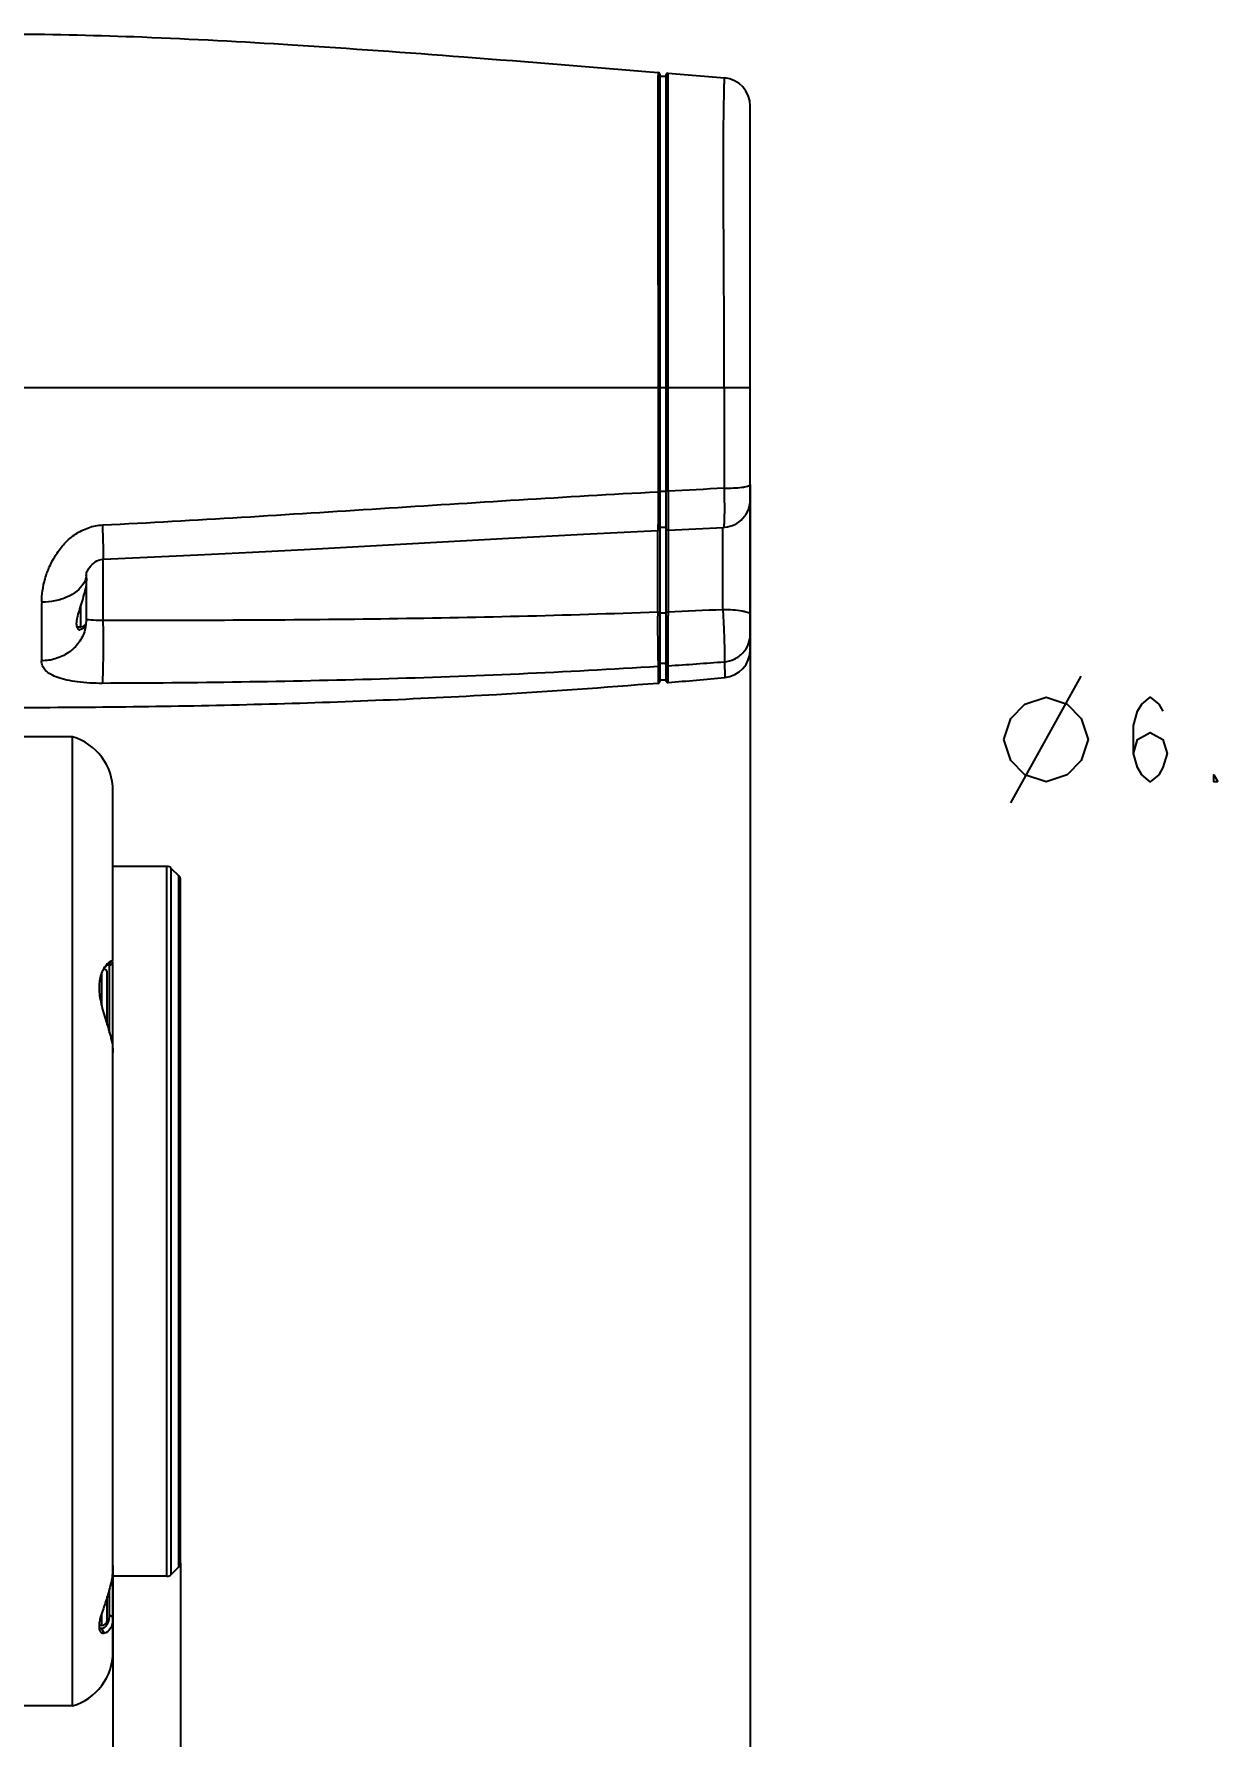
# Model space of a CAD drawing. Header units: millimetres. Extents: x 0 to 1173, y -4 to 841.
# Drawn here: x 387.3 to 471.3, y 617.7 to 738.6 of the extents above; entities that cross this region are included whole.
import ezdxf

# ---------------------------------------------------------------- set-up
doc = ezdxf.new("R2010")
doc.units = ezdxf.units.MM
doc.header["$LTSCALE"] = 65.395
doc.layers.get('0').update_dxf_attribs({"linetype": 'CONTINUOUS'})
doc.layers.add('ALL_NOTES', color=7, linetype='CONTINUOUS')
doc.layers.add('DRAFT_DIMS', color=7, linetype='CONTINUOUS')
doc.styles.get("Standard").update_dxf_attribs({"font": 'txt', "width": 0.8})
doc.dimstyles.new('DIMSTYLE_12', dxfattribs={"dimtxt": 6, "dimasz": 9, "dimexe": 0.5, "dimexo": 0, "dimgap": 1.5, "dimtad": 1, "dimlfac": 1.25, "dimzin": 0, "dimdsep": 46, "dimtxsty": 'Standard', "dimblk": '_FILLED', "dimblk1": '_FILLED', "dimblk2": '_FILLED', "dimcen": 0.09, "dimadec": 0, "dimazin": 0, "dimtp": 0.01, "dimtm": 0.01, "dimtfac": 1, "dimtofl": 0, "dimtmove": 0, "dimatfit": 3, "dimldrblk": '_FILLED', "dimfxl": 0, "dimtolj": 1, "dimtzin": 0, "dimarcsym": 0})

# ---------------------------------------------------------------- blocks, each defined once
blk = doc.blocks.new('_FILLED')
at = {"color": 0, "linetype": 'ByBlock'}
blk.add_solid([(0, 0), (-1, 0.167), (-1, -0.167)], dxfattribs=at)
blk = doc.blocks.new('*D18')
at = {"layer": 'DRAFT_DIMS', "color": 2, "linetype": 'Continuous'}
for p, q in [((438.15, 706.61), (438.15, 605.91)), ((397.71, 630.08), (397.71, 605.91)), ((397.71, 606.41), (417.93, 606.41)), ((438.15, 606.41), (417.93, 606.41))]:
    blk.add_line(p, q, dxfattribs=at)
at = {"layer": 'DRAFT_DIMS', "color": 2, "linetype": 'Continuous', "xscale": 9, "yscale": 9, "zscale": 9, "rotation": 180}
blk.add_blockref('_FILLED', (397.71, 606.41), dxfattribs=at)
at = {"layer": 'DRAFT_DIMS', "color": 2, "linetype": 'Continuous', "xscale": 9, "yscale": 9, "zscale": 9}
blk.add_blockref('_FILLED', (438.15, 606.41), dxfattribs=at)
blk = doc.blocks.new('*D19')
at = {"layer": 'DRAFT_DIMS', "color": 2, "linetype": 'Continuous'}
for p, q in [((392.91, 629.87), (392.91, 605.91)), ((397.71, 630.08), (397.71, 605.91)), ((392.91, 606.41), (357.35, 606.41)), ((357.35, 606.41), (395.31, 606.41)), ((409.71, 606.41), (395.31, 606.41)), ((397.71, 606.41), (409.71, 606.41))]:
    blk.add_line(p, q, dxfattribs=at)
at = {"layer": 'DRAFT_DIMS', "color": 2, "linetype": 'Continuous', "xscale": 9, "yscale": 9, "zscale": 9}
blk.add_blockref('_FILLED', (392.91, 606.41), dxfattribs=at)
at = {"layer": 'DRAFT_DIMS', "color": 2, "linetype": 'Continuous', "xscale": 9, "yscale": 9, "zscale": 9, "rotation": 180}
blk.add_blockref('_FILLED', (397.71, 606.41), dxfattribs=at)

msp = doc.modelspace()

# ---------------------------------------------------------------- linework, layer by layer
at = {"color": 7, "linetype": 'Continuous'}
for p, q in [((431.6043, 735.8704), (431.6005, 735.4629)), ((431.6005, 735.4629), (431.6025, 706.1065)), ((431.7511, 692.6627), (431.7511, 735.7109)), ((431.7511, 735.6182), (432.1511, 735.6182)), ((432.1511, 735.6513), (432.1511, 692.7227)), ((432.3225, 706.1455), (432.3243, 735.8108)), ((432.3243, 735.8108), (436.3171, 735.4789)), ((438.1511, 694.9087), (438.1511, 733.4858)), ((438.1511, 713.4912), (382.9753, 713.4912)), ((431.6025, 706.1065), (431.6029, 705.8416)), ((431.7511, 706.1475), (432.1511, 706.1475)), ((431.7511, 703.599), (432.1511, 703.599)), ((432.319, 703.3869), (436.2431, 703.5734)), ((436.2035, 697.7562), (436.2035, 703.5716)), ((431.5953, 697.5603), (431.5953, 703.3514)), ((432.3153, 703.3869), (432.3153, 697.5884)), ((392.1997, 701.3224), (392.1997, 696.9766)), ((391.0304, 700.2851), (391.0311, 700.289)), ((391.0311, 700.3067), (391.0311, 700.3098)), ((391.0311, 699.9695), (391.0311, 700.2851)), ((391.0311, 696.9114), (391.0311, 699.6082)), ((390.6311, 696.5114), (390.6311, 698.069)), ((431.5953, 697.5603), (431.5954, 697.5238)), ((431.5954, 697.5238), (431.5961, 697.2744)), ((432.3153, 697.5537), (432.3153, 697.5884)), ((390.3439, 696.5114), (390.6311, 696.5114)), ((431.7511, 697.512), (432.1511, 697.512)), ((431.6037, 694.1219), (431.6032, 693.7693)), ((431.7511, 693.9463), (432.1511, 693.9463)), ((436.3207, 694.0378), (436.3351, 692.9172)), ((431.6034, 693.7019), (431.6038, 692.5032)), ((431.7511, 692.7554), (432.1511, 692.7554)), ((432.3241, 692.5632), (432.3241, 693.7495)), ((390.0452, 688.7114), (386.5911, 688.7114)), ((390.0452, 619.9114), (390.0452, 688.7114)), ((392.9111, 672.7791), (392.9111, 684.875)), ((396.7454, 679.5114), (392.9111, 679.5114)), ((396.7454, 629.1114), (396.7454, 679.511)), ((397.0283, 679.3943), (397.0283, 629.2286)), ((397.0283, 679.3943), (397.594, 678.8286)), ((397.594, 629.7943), (397.594, 678.8286)), ((397.7111, 630.0774), (397.7111, 678.5455)), ((392.599, 672.5114), (392.8344, 672.779)), ((392.9111, 672.6579), (392.6711, 672.4237)), ((392.6711, 667.6893), (392.6711, 672.4237)), ((392.9111, 623.7475), (392.9111, 672.6579)), ((392.1111, 669.5993), (392.1111, 671.9541)), ((392.5111, 668.2341), (392.5111, 671.9114)), ((396.7454, 629.1114), (392.9111, 629.1114)), ((397.0283, 629.2286), (397.594, 629.7943)), ((392.5111, 626.0236), (392.5111, 627.6777)), ((392.6711, 626.3762), (392.6711, 628.2306)), ((392.1111, 625.6235), (392.1111, 626.4695)), ((392.6711, 626.3766), (392.9111, 626.2001)), ((392.1111, 625.6235), (391.9212, 625.6235)), ((392.0837, 625.4235), (392.2862, 625.0684)), ((390.0452, 619.9114), (386.5911, 619.9114))]:
    msp.add_line(p, q, dxfattribs=at)
for points in [[(436.2431, 703.5734), (436.3449, 703.5807), (436.5285, 703.6072), (436.7078, 703.6503), (436.8813, 703.7093), (437.0495, 703.7844), (437.2102, 703.8747), (437.3613, 703.979), (437.5028, 704.0972), (437.6328, 704.2279), (437.7497, 704.3694), (437.8536, 704.5217), (437.9429, 704.6828), (438.0168, 704.8507), (438.0753, 705.0257), (438.1175, 705.2061), (438.1428, 705.3888), (438.1511, 705.5713)], [(392.2462, 701.3224), (395.3305, 701.4546), (398.9445, 701.6237), (402.8183, 701.8181), (406.9368, 702.0349), (420.998, 702.8011)], [(420.998, 702.8011), (426.3037, 703.0827), (431.5991, 703.3515)], [(431.599, 703.3515), (431.6089, 703.3523), (431.6371, 703.3581), (431.6642, 703.369), (431.689, 703.3848), (431.7101, 703.4044), (431.7276, 703.4279), (431.7408, 703.4547), (431.7486, 703.4831), (431.7511, 703.5113)], [(432.1511, 703.5467), (432.1538, 703.5173), (432.1623, 703.4879), (432.1765, 703.4602), (432.1954, 703.4362)], [(432.1954, 703.4362), (432.218, 703.4166), (432.2445, 703.4012), (432.2732, 703.3912), (432.3028, 703.3869), (432.3189, 703.3869)], [(391.181, 700.6339), (391.2527, 700.7393), (391.341, 700.8487), (391.44, 700.9518), (391.5467, 701.0447), (391.6589, 701.1255), (391.7703, 701.1906), (391.877, 701.2401), (391.9796, 701.2766), (392.0789, 701.3018), (392.1752, 701.317), (392.2462, 701.3224)], [(391.0311, 700.289), (391.034, 700.304), (391.0432, 700.3395), (391.0604, 700.3913), (391.0875, 700.4585)], [(391.0875, 700.4585), (391.127, 700.5398), (391.181, 700.6339)]]:
    msp.add_lwpolyline(points, dxfattribs=at)
for centre, radius, start, end in [((431.5911, 735.7109), 0.16, 0.000005, 85.269137), ((432.3111, 735.6513), 0.16, 85.262369, 180.000006), ((436.1511, 733.4858), 2, 0.000051, 85.240443), ((483.0866, -232.4588), 939.9761, 92.8534484, 93.0958072), ((375.034, 703.9544), 56.5695, 359.506262, 359.824758), ((389.713, 700.3073), 1.3181, 352.094223, 359.974035), ((410.4218, 1250.164), 553.0091, 272.268921, 272.672139), ((547.945, 697.7284), 115.6298, 180.086556, 180.201866), ((390.6311, 696.9114), 0.4, 270, 359.998102), ((388.316, 697.0312), 2.7155, 343.763644, 349.110704), ((388.3264, 697.0293), 2.705, 349.107705, 354.492856), ((388.3538, 697.0264), 2.6774, 354.49874, 355.79075), ((-457.8247, 693.5455), 889.4286, 0.0371307, 0.2402116), ((-417.5917, 693.6319), 849.9156, 0.0079281, 0.2486952), ((407.0653, 1071.8369), 378.9302, 273.822066, 274.427941), ((436.1511, 694.9087), 2, 275.278008, 359.999998), ((440.8664, 693.7588), 9.2632, 179.93534, 180.352185), ((432.3111, 692.7227), 0.16, 180, 274.660384), ((391.4071, 1179.1006), 488.2549, 274.807174, 275.279685), ((431.5911, 692.6627), 0.16, 274.567324, 360), ((388.9111, 684.8756), 4, 0, 73.529436), ((396.7454, 679.1114), 0.4, 45, 90), ((397.3111, 678.5457), 0.4, 0, 45), ((392.1111, 671.9114), 0.4, 0, 66.673442), ((393.7916, 671.3811), 1.7676, 142.610508, 143.686749), ((397.3111, 630.0771), 0.4, 315, 360), ((396.7454, 629.5114), 0.4, 270, 315), ((391.2244, 626.3536), 1.4456, 347.303409, 353.907685), ((391.0418, 626.3734), 1.6293, 353.898329, 0.098286), ((392.0783, 625.7185), 0.2944, 238.598856, 257.749415), ((392.1111, 626.0235), 0.4, 270, 360), ((388.9111, 623.7473), 4, 286.470564, 360)]:
    msp.add_arc(centre, radius, start, end, dxfattribs=at)
for points, knots in [([(385.7515, 738.5965), (388.8332, 738.5885), (395.4723, 738.419), (406.1656, 737.8385), (418.3672, 736.9565), (427.0137, 736.2503), (431.6043, 735.8704)], [0, 0, 0, 0, 0.20122381, 0.43353613, 0.69922062, 1, 1, 1, 1]), ([(436.2918, 713.4912), (436.2927, 715.1992), (436.292, 718.5968), (436.2772, 722.8055), (436.2523, 726.0546), (436.2387, 728.2576), (436.2375, 730.1607), (436.2496, 731.7004), (436.2676, 732.8789), (436.2833, 733.7497), (436.296, 734.3794), (436.3051, 734.8248), (436.3109, 735.102), (436.3134, 735.2615), (436.3156, 735.3438), (436.3148, 735.4019), (436.3191, 735.446), (436.3134, 735.4633), (436.3194, 735.4788), (436.3171, 735.4789)], [0, 0, 0, 0, 0.23303563, 0.46354211, 0.57421329, 0.67634626, 0.7641074, 0.8338706, 0.88641384, 0.92491369, 0.95269801, 0.97234266, 0.985715, 0.99048483, 0.99415623, 0.99684457, 0.99865566, 0.99967841, 1, 1, 1, 1]), ([(436.2918, 713.4912), (436.2918, 712.9025), (436.2918, 710.5227), (436.292, 708.1429), (436.2932, 706.3519)], [0, 0, 0, 0, 0.24739426, 1, 1, 1, 1]), ([(392.1816, 703.7474), (395.4713, 703.9071), (402.0461, 704.2886), (415.1833, 705.1243), (425.0339, 705.7505), (431.6025, 706.1065)], [0, 0, 0, 0, 0.25019924, 0.50028072, 1, 1, 1, 1]), ([(431.6025, 706.1065), (431.6379, 706.1068), (431.688, 706.1089), (431.7316, 706.1177), (431.7511, 706.124), (431.7511, 706.1284)], [0, 0, 0, 0, 0.69880294, 0.91284261, 1, 1, 1, 1]), ([(432.3225, 706.1455), (432.2823, 706.1452), (432.2247, 706.1467), (432.1751, 706.1557), (432.1511, 706.162), (432.1511, 706.1673)], [0, 0, 0, 0, 0.68984386, 0.90902608, 1, 1, 1, 1]), ([(432.3225, 706.1455), (432.3229, 705.9598), (432.3236, 705.5987), (432.324, 705.0787), (432.3242, 704.6068), (432.324, 704.1984), (432.3237, 703.9036), (432.3226, 703.7097), (432.3228, 703.5969), (432.32, 703.5113), (432.3241, 703.4428), (432.3149, 703.4139), (432.3232, 703.3871), (432.3189, 703.3869)], [0, 0, 0, 0, 0.20199889, 0.39264171, 0.5655187, 0.71519148, 0.83681276, 0.88586383, 0.92651017, 0.95845399, 0.98146267, 0.99533811, 1, 1, 1, 1]), ([(436.2932, 706.3519), (436.2975, 706.1653), (436.3046, 705.8026), (436.3108, 705.28), (436.3119, 704.8054), (436.3081, 704.3939), (436.2997, 704.0595), (436.2883, 703.8326), (436.2764, 703.6992), (436.2668, 703.6325), (436.2591, 703.5962), (436.249, 703.5737), (436.2431, 703.5734)], [0, 0, 0, 0, 0.20092098, 0.39065357, 0.56282369, 0.71207459, 0.8335761, 0.92348826, 0.95570722, 0.97911915, 0.99366331, 1, 1, 1, 1]), ([(436.2932, 706.3519), (436.5186, 706.354), (436.9366, 706.3671), (437.4309, 706.4071), (437.758, 706.4548), (437.9368, 706.4919), (438.0603, 706.531), (438.1252, 706.5654), (438.1412, 706.5862)], [0, 0, 0, 0, 0.35987314, 0.66784712, 0.79085345, 0.88829991, 0.95800967, 1, 1, 1, 1]), ([(431.6029, 705.8416), (431.6033, 705.6341), (431.6043, 704.9473), (431.6049, 704.2606), (431.6033, 703.7814)], [0, 0, 0, 0, 0.30225349, 1, 1, 1, 1]), ([(387.8512, 698.2596), (387.8499, 698.5334), (387.8971, 699.1002), (388.0841, 699.9559), (388.3993, 700.8259), (388.8658, 701.6683), (389.4535, 702.4718), (390.2366, 703.1282), (391.1568, 703.5871), (391.8387, 703.7427), (392.1816, 703.7474)], [0, 0, 0, 0, 0.1074202, 0.22212723, 0.34290579, 0.46902088, 0.59894735, 0.73130382, 0.86545525, 1, 1, 1, 1]), ([(392.2462, 701.3224), (392.2504, 701.3226), (392.2464, 701.3479), (392.2528, 701.3761), (392.2501, 701.4421), (392.2508, 701.5252), (392.2486, 701.6346), (392.2451, 701.821), (392.2378, 702.0986), (392.2266, 702.4718), (392.213, 702.8837), (392.1979, 703.3131), (392.1871, 703.6029), (392.1816, 703.7474)], [0, 0, 0, 0, 0.00511071, 0.02025073, 0.04548024, 0.08070673, 0.12568669, 0.17971803, 0.31168546, 0.46869332, 0.64151099, 0.82117217, 1, 1, 1, 1]), ([(431.6014, 703.4669), (431.6011, 703.4391), (431.5985, 703.4011), (431.6016, 703.3621), (431.5992, 703.3518)], [0, 0, 0, 0, 0.7253446, 1, 1, 1, 1]), ([(391.0311, 699.9695), (391.0311, 699.5782), (390.9077, 698.9844), (390.6818, 698.2254), (390.5063, 697.6764), (390.362, 697.187), (390.299, 696.7826), (390.3231, 696.4771), (390.4406, 696.3426), (390.5008, 696.3221)], [0, 0, 0, 0, 0.30914231, 0.47178151, 0.62678686, 0.76447439, 0.87409349, 0.9497668, 1, 1, 1, 1]), ([(391.0186, 700.126), (391.0127, 700.0834), (390.9789, 699.9033), (390.9087, 699.7305), (390.8394, 699.6087)], [0, 0, 0, 0, 0.23485319, 1, 1, 1, 1]), ([(390.8394, 699.6087), (390.5903, 699.1711), (389.8746, 698.6528), (388.7967, 698.3235), (388.1667, 698.2609), (387.8512, 698.2596)], [0, 0, 0, 0, 0.44554568, 0.72089746, 1, 1, 1, 1]), ([(387.8512, 698.2596), (387.85, 697.8295), (387.8473, 696.4445), (387.8489, 695.0596), (387.8462, 694.1048)], [0, 0, 0, 0, 0.31061039, 1, 1, 1, 1]), ([(431.5953, 697.5603), (425.0369, 697.3077), (411.9047, 697.0077), (398.7704, 696.955), (392.1997, 696.9766)], [0, 0, 0, 0, 0.49971401, 1, 1, 1, 1]), ([(431.5953, 697.5603), (431.6323, 697.56), (431.6833, 697.556), (431.7333, 697.5423), (431.7511, 697.5298), (431.7511, 697.5239)], [0, 0, 0, 0, 0.67457036, 0.89293703, 1, 1, 1, 1]), ([(432.1511, 697.5531), (432.1511, 697.559), (432.1703, 697.5715), (432.2224, 697.5849), (432.2764, 697.5886), (432.3153, 697.5884)], [0, 0, 0, 0, 0.10392939, 0.32232023, 1, 1, 1, 1]), ([(436.2035, 697.7562), (436.4442, 697.755), (436.9075, 697.7368), (437.4486, 697.6782), (437.8183, 697.5947), (438.0067, 697.5325), (438.1511, 697.4513), (438.1511, 697.3877)], [0, 0, 0, 0, 0.3564564, 0.68404933, 0.81120032, 0.90579034, 1, 1, 1, 1]), ([(436.2035, 697.7562), (436.2251, 697.3455), (436.2637, 696.5562), (436.3073, 695.4757), (436.3245, 694.6474), (436.3327, 694.1966), (436.3207, 694.0378)], [0, 0, 0, 0, 0.33154673, 0.63718889, 0.87159046, 1, 1, 1, 1]), ([(390.7244, 696.3661), (390.7117, 696.3574), (390.6638, 696.3281), (390.6072, 696.3114), (390.5664, 696.3114)], [0, 0, 0, 0, 0.27446559, 1, 1, 1, 1]), ([(390.8879, 696.556), (390.8763, 696.5354), (390.8321, 696.4642), (390.7739, 696.4005), (390.7244, 696.3661)], [0, 0, 0, 0, 0.28161875, 1, 1, 1, 1]), ([(391.1889, 697.0062), (391.1659, 697.0088), (391.1276, 697.014), (391.0746, 697.022), (391.0515, 697.0268), (391.0311, 697.0269), (391.0311, 697.0234)], [0, 0, 0, 0, 0.43608347, 0.74852914, 0.93499879, 1, 1, 1, 1]), ([(392.1997, 696.9766), (392.0967, 696.9748), (391.7596, 696.973), (391.4216, 696.9803), (391.1889, 697.0062)], [0, 0, 0, 0, 0.30571135, 1, 1, 1, 1]), ([(392.1997, 696.9766), (392.2073, 696.5466), (392.2157, 695.6376), (392.2139, 694.344), (392.1908, 693.2834), (392.1723, 692.7003), (392.1499, 692.5033)], [0, 0, 0, 0, 0.2883895, 0.60941167, 0.86708467, 1, 1, 1, 1]), ([(390.9232, 696.2719), (390.8327, 695.9613), (390.5256, 695.351), (389.7789, 694.6401), (388.8457, 694.2028), (388.1716, 694.1062), (387.8462, 694.1048)], [0, 0, 0, 0, 0.24186166, 0.49862416, 0.75680549, 1, 1, 1, 1]), ([(436.3207, 694.0378), (436.5571, 694.0575), (437.0427, 694.1852), (437.6586, 694.6293), (438.0611, 695.2686), (438.1511, 695.757), (438.1511, 695.9898)], [0, 0, 0, 0, 0.2434666, 0.50324404, 0.76102017, 1, 1, 1, 1]), ([(392.1499, 692.5033), (391.5634, 692.5013), (390.7169, 692.5455), (389.6634, 692.7165), (389.021, 692.8938), (388.5075, 693.1183), (388.1253, 693.3919), (387.8918, 693.7305), (387.8475, 693.9833), (387.8462, 694.1048)], [0, 0, 0, 0, 0.35507117, 0.51126287, 0.64543872, 0.75741609, 0.84916872, 0.92642793, 1, 1, 1, 1]), ([(432.3239, 693.7495), (432.2814, 693.7462), (432.19, 693.7752), (432.1511, 693.8635), (432.1511, 693.9055)], [0, 0, 0, 0, 0.50400614, 1, 1, 1, 1]), ([(431.6034, 693.7019), (425.0392, 693.2743), (411.889, 692.714), (398.7305, 692.5206), (392.1499, 692.5033)], [0, 0, 0, 0, 0.49990752, 1, 1, 1, 1]), ([(431.6037, 693.7019), (431.6424, 693.7049), (431.7198, 693.7403), (431.7511, 693.8198), (431.7511, 693.8579)], [0, 0, 0, 0, 0.50402095, 1, 1, 1, 1]), ([(431.6038, 692.5032), (427.7864, 692.1881), (418.2418, 691.5192), (402.9523, 690.913), (391.4834, 690.773), (385.7514, 690.7683)], [0, 0, 0, 0, 0.25037338, 0.62532938, 1, 1, 1, 1]), ([(392.3673, 672.4279), (392.3475, 672.401), (392.2642, 672.2808), (392.1945, 672.1513), (392.1485, 672.0483)], [0, 0, 0, 0, 0.22829625, 1, 1, 1, 1]), ([(392.4422, 672.444), (392.4289, 672.4345), (392.37, 672.3891), (392.3169, 672.3365), (392.2781, 672.2935)], [0, 0, 0, 0, 0.22002742, 1, 1, 1, 1]), ([(392.8344, 672.7791), (392.7666, 672.7911), (392.5823, 672.6831), (392.4598, 672.5494), (392.3872, 672.4544)], [0, 0, 0, 0, 0.36535841, 1, 1, 1, 1]), ([(392.5989, 672.5114), (392.5904, 672.5114), (392.548, 672.5063), (392.509, 672.4866), (392.48, 672.4691)], [0, 0, 0, 0, 0.20208194, 1, 1, 1, 1]), ([(392.5989, 672.5114), (392.618, 672.5114), (392.6643, 672.4945), (392.6711, 672.4466), (392.6711, 672.4237)], [0, 0, 0, 0, 0.45539296, 1, 1, 1, 1]), ([(392.9111, 672.6579), (392.9111, 672.6868), (392.9052, 672.7427), (392.8565, 672.7752), (392.8344, 672.7791)], [0, 0, 0, 0, 0.5631849, 1, 1, 1, 1]), ([(392.1485, 672.0483), (392.1136, 671.9704), (391.9748, 671.6073), (391.9205, 671.2136), (391.921, 670.9107)], [0, 0, 0, 0, 0.21983939, 1, 1, 1, 1]), ([(391.921, 670.9107), (391.9199, 670.5136), (392.0595, 669.6955), (392.4218, 668.5248), (392.7683, 667.4031), (392.9111, 666.6553), (392.9111, 666.3086)], [0, 0, 0, 0, 0.25244035, 0.5216803, 0.77958624, 1, 1, 1, 1]), ([(392.9111, 629.866), (392.9111, 629.5102), (392.8269, 628.7992), (392.5591, 627.791), (392.2449, 626.8775), (392.0495, 626.2965), (391.9854, 626.0232)], [0, 0, 0, 0, 0.26910654, 0.53749847, 0.78771371, 1, 1, 1, 1]), ([(392.9111, 626.2003), (392.9111, 626.0415), (392.8791, 625.7518), (392.7198, 625.3254), (392.4596, 625.0827), (392.2862, 625.0685)], [0, 0, 0, 0, 0.34536802, 0.62167686, 1, 1, 1, 1]), ([(391.9854, 626.0232), (391.9754, 625.9808), (391.9423, 625.8282), (391.9206, 625.672), (391.9212, 625.5594)], [0, 0, 0, 0, 0.27927684, 1, 1, 1, 1]), ([(391.9212, 625.5594), (391.9212, 625.5341), (391.9243, 625.4442), (391.9404, 625.3538), (391.9633, 625.2932)], [0, 0, 0, 0, 0.28085213, 1, 1, 1, 1]), ([(391.9839, 625.2464), (392.0129, 625.1893), (392.098, 625.0884), (392.2277, 625.0638), (392.2862, 625.0685)], [0, 0, 0, 0, 0.52175363, 1, 1, 1, 1]), ([(392.2802, 625.4786), (392.2963, 625.4877), (392.3633, 625.5306), (392.4203, 625.5883), (392.4575, 625.6366)], [0, 0, 0, 0, 0.23238036, 1, 1, 1, 1]), ([(392.4575, 625.6366), (392.4773, 625.6622), (392.559, 625.7839), (392.6095, 625.9248), (392.6347, 626.0359)], [0, 0, 0, 0, 0.22132906, 1, 1, 1, 1])]:
    msp.add_open_spline(points, degree=3, knots=knots, dxfattribs=at)
for points in [[(438.1412, 706.5862), (438.1468, 706.5935), (438.1511, 706.6028), (438.1511, 706.612)], [(390.5008, 696.3221), (390.5218, 696.315), (390.5443, 696.3114), (390.5664, 696.3114)], [(390.9328, 696.6484), (390.9196, 696.6168), (390.9047, 696.5858), (390.8879, 696.556)], [(392.48, 672.4691), (392.4671, 672.4612), (392.4545, 672.4528), (392.4422, 672.444)], [(391.9633, 625.2932), (391.9693, 625.2773), (391.9761, 625.2616), (391.9839, 625.2464)], [(392.0164, 625.4306), (392.0384, 625.4258), (392.0612, 625.4235), (392.0838, 625.4235)], [(392.0838, 625.4235), (392.1177, 625.4235), (392.1519, 625.4287), (392.1846, 625.4381)], [(392.1846, 625.4381), (392.2178, 625.4476), (392.2501, 625.4616), (392.2802, 625.4786)]]:
    msp.add_open_spline(points, degree=3, dxfattribs=at)
at = {"layer": 'ALL_NOTES', "color": 2, "linetype": 'Continuous'}
msp.add_line((456.6474, 684.0193), (461.6475, 693.0193), dxfattribs=at)
for points in [[(456.1475, 688.5193), (456.6474, 690.0193), (457.6475, 691.0193), (459.1475, 691.5193), (460.6475, 691.0193), (461.6475, 690.0193), (462.1475, 688.5193), (461.6475, 687.0193), (460.6475, 686.0193), (459.1475, 685.5193), (457.6475, 686.0193), (456.6474, 687.0193), (456.1475, 688.5193)], [(465.3475, 687.5193), (465.6475, 688.5193), (466.5474, 689.0193), (467.4475, 688.5193), (467.7475, 687.5193), (467.4475, 686.5193), (467.1475, 686.0193), (466.5474, 685.5193), (465.9475, 686.0193), (465.6475, 686.5193), (465.3475, 687.5193), (465.3475, 689.5193), (465.6475, 690.5193), (465.9475, 691.0193), (466.5474, 691.5193), (467.1475, 691.0193), (467.4475, 690.5193)], [(471.3475, 685.5193), (471.0475, 685.5193), (471.0475, 686.0193), (471.3475, 685.5193)]]:
    msp.add_lwpolyline(points, dxfattribs=at)

# ---------------------------------------------------------------- dimensions: what is measured, and where the dimension line sits
at = {"layer": 'DRAFT_DIMS', "color": 2, "linetype": 'Continuous'}
dim = msp.add_linear_dim(base=(397.7111, 606.4059), p1=(438.1511, 706.612), p2=(397.7111, 630.0771), angle=180, dimstyle='DIMSTYLE_12', dxfattribs=at)
dim.commit()
dim.dimension.update_dxf_attribs({"geometry": '*D18', "text_midpoint": (405.9311, 606.4059), "dimtype": 160})
dim = msp.add_linear_dim(base=(397.7111, 606.4059), p1=(392.9111, 629.8661), p2=(397.7111, 630.0771), dimstyle='DIMSTYLE_12', dxfattribs=at)
dim.commit()
dim.dimension.update_dxf_attribs({"geometry": '*D19', "text_midpoint": (357.3462, 606.4059), "dimtype": 160})

doc.saveas('drawing.dxf')
